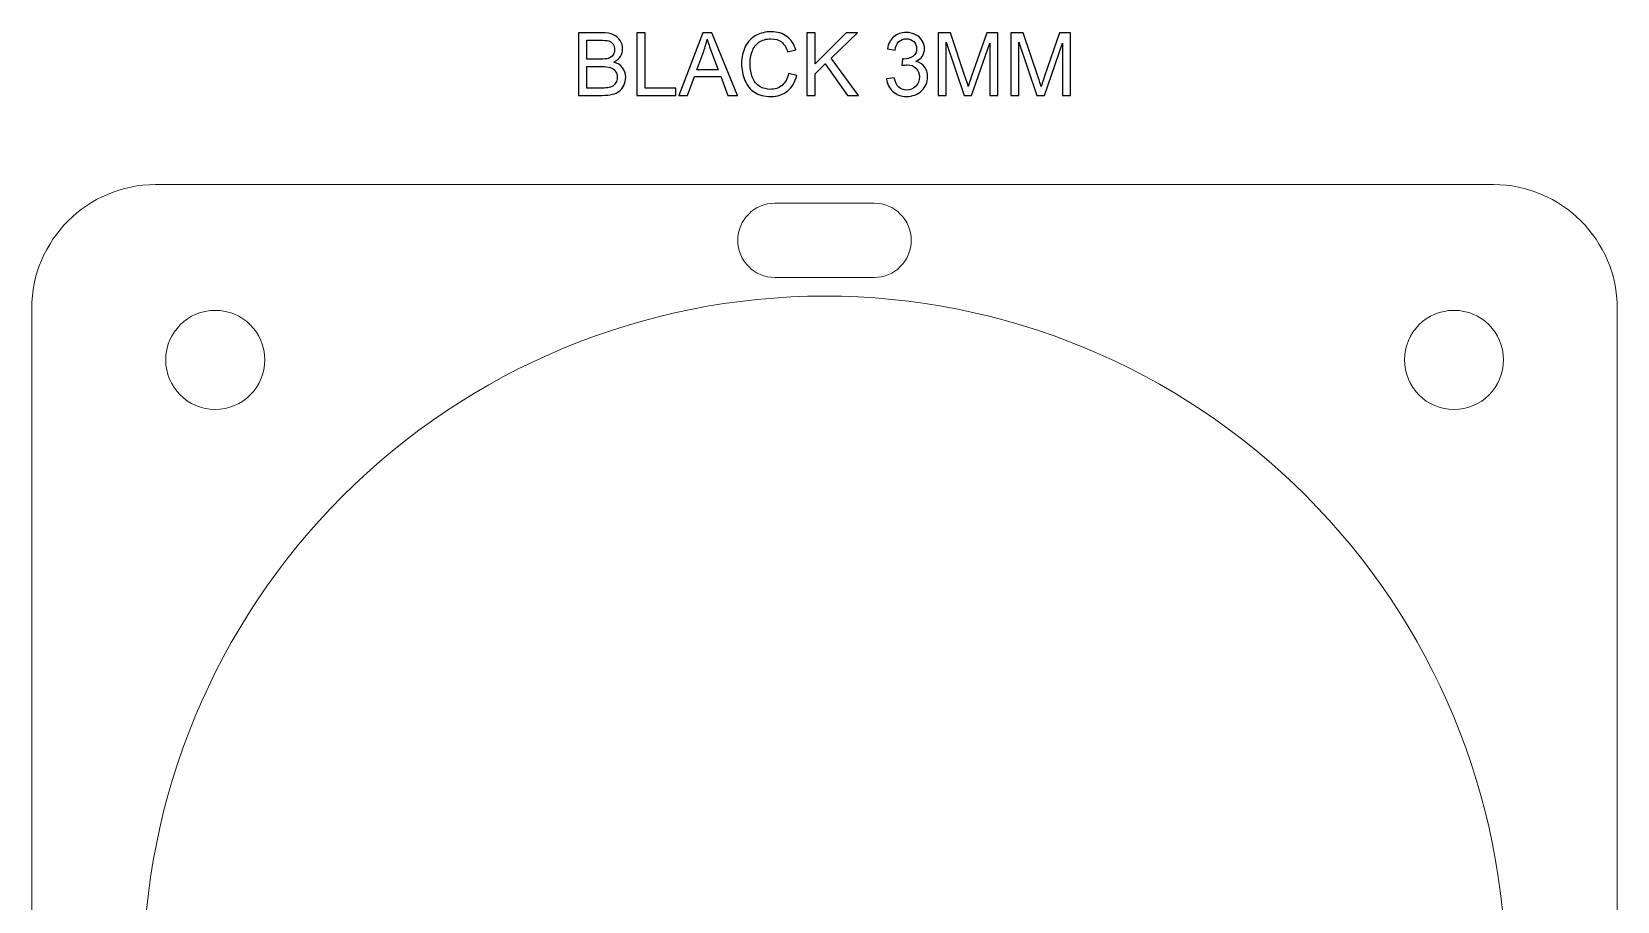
# Model space of a CAD drawing. Header units: millimetres. Extents: x -99 to 240, y -1 to 69.
# Drawn here: x -99.2 to -35.2, y 34.4 to 69.4 of the extents above; entities that cross this region are included whole.
import ezdxf

# ---------------------------------------------------------------- set-up
doc = ezdxf.new("R2010")
doc.units = ezdxf.units.MM
doc.header["$MEASUREMENT"] = 0
doc.layers.add('Cut', color=7, linetype='Continuous')
doc.layers.add('Engrave', color=7, linetype='Continuous')
doc.layers.add('Guides', color=7, linetype='Continuous', plot=False)

msp = doc.modelspace()

# ---------------------------------------------------------------- linework, layer by layer
at = {"layer": 'Cut', "color": 250, "lineweight": 9}
for centre in [(-91.8243, 56.1934), (-41.8243, 56.1934)]:
    msp.add_ellipse(centre, major_axis=(0, 2), ratio=1, dxfattribs=at)
msp.add_open_spline([(-35.233, 48.2995), (-35.233, 48.2995), (-35.233, 31.2681), (-35.233, 31.2681), (-35.233, 31.2681), (-35.233, 30.0581), (-36.2229, 29.0681), (-37.433, 29.0681), (-37.433, 29.0681), (-37.433, 29.0681), (-37.5329, 29.0681), (-37.5329, 29.0681), (-37.5329, 29.0681), (-38.743, 29.0681), (-39.733, 30.0581), (-39.733, 31.2681), (-39.733, 31.2681), (-39.7376, 38.5661), (-42.6412, 45.5634), (-47.8049, 50.7207), (-47.8049, 50.7207), (-52.9687, 55.8779), (-59.9349, 58.7726), (-67.2329, 58.768), (-67.2329, 58.768), (-74.531, 58.7634), (-81.5282, 55.8598), (-86.6855, 50.6961), (-86.6855, 50.6961), (-91.8428, 45.5323), (-94.7374, 38.5661), (-94.7328, 31.2681), (-94.7328, 31.2681), (-94.7283, 23.97), (-91.8246, 16.9728), (-86.6609, 11.8155), (-86.6609, 11.8155), (-81.5054, 6.6664), (-74.5531, 3.7728), (-67.2676, 3.7682), (-67.2676, 3.7682), (-67.2676, 3.7682), (-67.2329, 3.7682), (-67.2329, 3.7682), (-67.2329, 3.7682), (-66.0229, 3.7682), (-65.0329, 2.7782), (-65.0329, 1.5681), (-65.0329, 1.5681), (-65.0329, 1.5681), (-65.0329, 1.4682), (-65.0329, 1.4682), (-65.0329, 1.4682), (-65.0329, 0.2581), (-66.0229, -0.7318), (-67.2329, -0.7319), (-67.2329, -0.7319), (-67.2329, -0.7319), (-84.2643, -0.7318), (-84.2643, -0.7318), (-84.2643, -0.7318), (-84.2643, -0.7318), (-94.2328, -0.7319), (-94.2328, -0.7319), (-94.2328, -0.7319), (-96.9829, -0.7319), (-99.2329, 1.5181), (-99.2329, 4.2681), (-99.2329, 4.2681), (-99.2329, 4.2681), (-99.2329, 58.2681), (-99.2329, 58.2681), (-99.2329, 58.2681), (-99.2329, 61.0181), (-96.9829, 63.2681), (-94.2328, 63.2681), (-94.2328, 63.2681), (-94.2328, 63.2681), (-40.233, 63.2681), (-40.233, 63.2681), (-40.233, 63.2681), (-37.4829, 63.2681), (-35.2329, 61.0181), (-35.2329, 58.2681), (-35.2329, 58.2681), (-35.2329, 58.2681), (-35.233, 48.2995), (-35.233, 48.2995)], degree=3, knots=[0, 0, 0, 0, 0.0434783, 0.0434783, 0.0434783, 0.0434783, 0.0869565, 0.0869565, 0.0869565, 0.0869565, 0.1304348, 0.1304348, 0.1304348, 0.1304348, 0.173913, 0.173913, 0.173913, 0.173913, 0.2173913, 0.2173913, 0.2173913, 0.2173913, 0.2608696, 0.2608696, 0.2608696, 0.2608696, 0.3043478, 0.3043478, 0.3043478, 0.3043478, 0.3478261, 0.3478261, 0.3478261, 0.3478261, 0.3913043, 0.3913043, 0.3913043, 0.3913043, 0.4347826, 0.4347826, 0.4347826, 0.4347826, 0.4782609, 0.4782609, 0.4782609, 0.4782609, 0.5217391, 0.5217391, 0.5217391, 0.5217391, 0.5652174, 0.5652174, 0.5652174, 0.5652174, 0.6086957, 0.6086957, 0.6086957, 0.6086957, 0.6521739, 0.6521739, 0.6521739, 0.6521739, 0.6956522, 0.6956522, 0.6956522, 0.6956522, 0.7391304, 0.7391304, 0.7391304, 0.7391304, 0.7826087, 0.7826087, 0.7826087, 0.7826087, 0.826087, 0.826087, 0.826087, 0.826087, 0.8695652, 0.8695652, 0.8695652, 0.8695652, 0.9130435, 0.9130435, 0.9130435, 0.9130435, 1, 1, 1, 1], dxfattribs=at)
at = {"layer": 'Engrave', "color": 240, "lineweight": 9}
msp.add_open_spline([(-69.2329, 62.518), (-69.2329, 62.518), (-65.2329, 62.518), (-65.2329, 62.518), (-65.2329, 62.518), (-64.4045, 62.518), (-63.7329, 61.8465), (-63.7329, 61.018), (-63.7329, 61.018), (-63.7329, 60.1896), (-64.4045, 59.518), (-65.2329, 59.518), (-65.2329, 59.518), (-65.2329, 59.518), (-69.2329, 59.518), (-69.2329, 59.518), (-69.2329, 59.518), (-70.0614, 59.518), (-70.7329, 60.1896), (-70.7329, 61.018), (-70.7329, 61.018), (-70.7329, 61.8465), (-70.0614, 62.518), (-69.2329, 62.518)], degree=3, knots=[0, 0, 0, 0, 0.1428571, 0.1428571, 0.1428571, 0.1428571, 0.2857143, 0.2857143, 0.2857143, 0.2857143, 0.4285714, 0.4285714, 0.4285714, 0.4285714, 0.5714286, 0.5714286, 0.5714286, 0.5714286, 0.7142857, 0.7142857, 0.7142857, 0.7142857, 1, 1, 1, 1], dxfattribs=at)
at = {"layer": 'Guides', "color": 250}
for points, knots in [([(-77.1658, 66.8663), (-77.1658, 66.8663), (-77.1658, 69.3921), (-77.1658, 69.3921), (-77.1658, 69.3921), (-77.1658, 69.3921), (-76.218, 69.3921), (-76.218, 69.3921), (-76.218, 69.3921), (-76.0252, 69.3921), (-75.8705, 69.3669), (-75.7535, 69.3157), (-75.7535, 69.3157), (-75.6371, 69.2645), (-75.546, 69.1858), (-75.4801, 69.0793), (-75.4801, 69.0793), (-75.4137, 68.9735), (-75.3808, 68.8624), (-75.3808, 68.746), (-75.3808, 68.746), (-75.3808, 68.6384), (-75.4102, 68.5367), (-75.4684, 68.4414), (-75.4684, 68.4414), (-75.5266, 68.3462), (-75.6148, 68.2691), (-75.7329, 68.2104), (-75.7329, 68.2104), (-75.5801, 68.1657), (-75.4625, 68.0892), (-75.3808, 67.9811), (-75.3808, 67.9811), (-75.2984, 67.8735), (-75.2573, 67.7459), (-75.2573, 67.5989), (-75.2573, 67.5989), (-75.2573, 67.4801), (-75.2826, 67.3702), (-75.3325, 67.2685), (-75.3325, 67.2685), (-75.3825, 67.1667), (-75.4443, 67.0885), (-75.5178, 67.0333), (-75.5178, 67.0333), (-75.5912, 66.9786), (-75.6836, 66.9369), (-75.7941, 66.9086), (-75.7941, 66.9086), (-75.9052, 66.8804), (-76.041, 66.8663), (-76.2021, 66.8663), (-76.2021, 66.8663), (-76.2021, 66.8663), (-77.1658, 66.8663), (-77.1658, 66.8663)], [0, 0, 0, 0, 0.0666667, 0.0666667, 0.0666667, 0.0666667, 0.1333333, 0.1333333, 0.1333333, 0.1333333, 0.2, 0.2, 0.2, 0.2, 0.2666667, 0.2666667, 0.2666667, 0.2666667, 0.3333333, 0.3333333, 0.3333333, 0.3333333, 0.4, 0.4, 0.4, 0.4, 0.4666667, 0.4666667, 0.4666667, 0.4666667, 0.5333333, 0.5333333, 0.5333333, 0.5333333, 0.6, 0.6, 0.6, 0.6, 0.6666667, 0.6666667, 0.6666667, 0.6666667, 0.7333333, 0.7333333, 0.7333333, 0.7333333, 0.8, 0.8, 0.8, 0.8, 0.8666667, 0.8666667, 0.8666667, 0.8666667, 1, 1, 1, 1]), ([(-74.8128, 66.8663), (-74.8128, 66.8663), (-74.8128, 69.3921), (-74.8128, 69.3921), (-74.8128, 69.3921), (-74.8128, 69.3921), (-74.4776, 69.3921), (-74.4776, 69.3921), (-74.4776, 69.3921), (-74.4776, 69.3921), (-74.4776, 67.1626), (-74.4776, 67.1626), (-74.4776, 67.1626), (-74.4776, 67.1626), (-73.2359, 67.1626), (-73.2359, 67.1626), (-73.2359, 67.1626), (-73.2359, 67.1626), (-73.2359, 66.8663), (-73.2359, 66.8663), (-73.2359, 66.8663), (-73.2359, 66.8663), (-74.8128, 66.8663), (-74.8128, 66.8663)], [0, 0, 0, 0, 0.1428571, 0.1428571, 0.1428571, 0.1428571, 0.2857143, 0.2857143, 0.2857143, 0.2857143, 0.4285714, 0.4285714, 0.4285714, 0.4285714, 0.5714286, 0.5714286, 0.5714286, 0.5714286, 0.7142857, 0.7142857, 0.7142857, 0.7142857, 1, 1, 1, 1]), ([(-73.1136, 66.8663), (-73.1136, 66.8663), (-72.1446, 69.3921), (-72.1446, 69.3921), (-72.1446, 69.3921), (-72.1446, 69.3921), (-71.7772, 69.3921), (-71.7772, 69.3921), (-71.7772, 69.3921), (-71.7772, 69.3921), (-70.7489, 66.8663), (-70.7489, 66.8663), (-70.7489, 66.8663), (-70.7489, 66.8663), (-71.1293, 66.8663), (-71.1293, 66.8663), (-71.1293, 66.8663), (-71.1293, 66.8663), (-71.4215, 67.6318), (-71.4215, 67.6318), (-71.4215, 67.6318), (-71.4215, 67.6318), (-72.4851, 67.6318), (-72.4851, 67.6318), (-72.4851, 67.6318), (-72.4851, 67.6318), (-72.7591, 66.8663), (-72.7591, 66.8663), (-72.7591, 66.8663), (-72.7591, 66.8663), (-73.1136, 66.8663), (-73.1136, 66.8663)], [0, 0, 0, 0, 0.1111111, 0.1111111, 0.1111111, 0.1111111, 0.2222222, 0.2222222, 0.2222222, 0.2222222, 0.3333333, 0.3333333, 0.3333333, 0.3333333, 0.4444444, 0.4444444, 0.4444444, 0.4444444, 0.5555556, 0.5555556, 0.5555556, 0.5555556, 0.6666667, 0.6666667, 0.6666667, 0.6666667, 0.7777778, 0.7777778, 0.7777778, 0.7777778, 1, 1, 1, 1]), ([(-72.3869, 67.9034), (-72.3869, 67.9034), (-71.5261, 67.9034), (-71.5261, 67.9034), (-71.5261, 67.9034), (-71.5261, 67.9034), (-71.7895, 68.6037), (-71.7895, 68.6037), (-71.7895, 68.6037), (-71.8689, 68.8165), (-71.9289, 68.9923), (-71.9706, 69.1311), (-71.9706, 69.1311), (-72.0053, 68.9665), (-72.0518, 68.8048), (-72.11, 68.6448), (-72.11, 68.6448), (-72.11, 68.6448), (-72.3869, 67.9034), (-72.3869, 67.9034)], [0, 0, 0, 0, 0.1666667, 0.1666667, 0.1666667, 0.1666667, 0.3333333, 0.3333333, 0.3333333, 0.3333333, 0.5, 0.5, 0.5, 0.5, 0.6666667, 0.6666667, 0.6666667, 0.6666667, 1, 1, 1, 1]), ([(-68.6845, 67.7523), (-68.6845, 67.7523), (-68.3494, 67.6677), (-68.3494, 67.6677), (-68.3494, 67.6677), (-68.4194, 67.3931), (-68.5452, 67.1844), (-68.7269, 67.0403), (-68.7269, 67.0403), (-68.9085, 66.8963), (-69.1308, 66.824), (-69.3936, 66.824), (-69.3936, 66.824), (-69.6652, 66.824), (-69.8863, 66.8792), (-70.0568, 66.9904), (-70.0568, 66.9904), (-70.2273, 67.1009), (-70.3567, 67.2614), (-70.4455, 67.4713), (-70.4455, 67.4713), (-70.5342, 67.6818), (-70.5789, 67.907), (-70.5789, 68.148), (-70.5789, 68.148), (-70.5789, 68.4108), (-70.5289, 68.6401), (-70.4284, 68.8359), (-70.4284, 68.8359), (-70.3279, 69.0317), (-70.185, 69.1805), (-69.9998, 69.2822), (-69.9998, 69.2822), (-69.8146, 69.3839), (-69.6106, 69.4345), (-69.3883, 69.4345), (-69.3883, 69.4345), (-69.1355, 69.4345), (-68.9232, 69.3704), (-68.7516, 69.2416), (-68.7516, 69.2416), (-68.5793, 69.1129), (-68.4594, 68.9324), (-68.3917, 68.6995), (-68.3917, 68.6995), (-68.3917, 68.6995), (-68.7198, 68.6219), (-68.7198, 68.6219), (-68.7198, 68.6219), (-68.778, 68.8054), (-68.8633, 68.9394), (-68.9744, 69.0229), (-68.9744, 69.0229), (-69.0855, 69.107), (-69.2255, 69.1487), (-69.3942, 69.1487), (-69.3942, 69.1487), (-69.5876, 69.1487), (-69.7499, 69.1023), (-69.8798, 69.0094), (-69.8798, 69.0094), (-70.0098, 68.9165), (-70.1015, 68.7912), (-70.1538, 68.6349), (-70.1538, 68.6349), (-70.2067, 68.4779), (-70.2332, 68.3162), (-70.2332, 68.1498), (-70.2332, 68.1498), (-70.2332, 67.9352), (-70.202, 67.7476), (-70.1397, 67.5877), (-70.1397, 67.5877), (-70.0774, 67.4272), (-69.9804, 67.3079), (-69.8487, 67.2285), (-69.8487, 67.2285), (-69.717, 67.1491), (-69.5747, 67.1097), (-69.4212, 67.1097), (-69.4212, 67.1097), (-69.2343, 67.1097), (-69.0767, 67.1638), (-68.9474, 67.2714), (-68.9474, 67.2714), (-68.818, 67.3796), (-68.7304, 67.5395), (-68.6845, 67.7523)], [0, 0, 0, 0, 0.0434783, 0.0434783, 0.0434783, 0.0434783, 0.0869565, 0.0869565, 0.0869565, 0.0869565, 0.1304348, 0.1304348, 0.1304348, 0.1304348, 0.173913, 0.173913, 0.173913, 0.173913, 0.2173913, 0.2173913, 0.2173913, 0.2173913, 0.2608696, 0.2608696, 0.2608696, 0.2608696, 0.3043478, 0.3043478, 0.3043478, 0.3043478, 0.3478261, 0.3478261, 0.3478261, 0.3478261, 0.3913043, 0.3913043, 0.3913043, 0.3913043, 0.4347826, 0.4347826, 0.4347826, 0.4347826, 0.4782609, 0.4782609, 0.4782609, 0.4782609, 0.5217391, 0.5217391, 0.5217391, 0.5217391, 0.5652174, 0.5652174, 0.5652174, 0.5652174, 0.6086957, 0.6086957, 0.6086957, 0.6086957, 0.6521739, 0.6521739, 0.6521739, 0.6521739, 0.6956522, 0.6956522, 0.6956522, 0.6956522, 0.7391304, 0.7391304, 0.7391304, 0.7391304, 0.7826087, 0.7826087, 0.7826087, 0.7826087, 0.826087, 0.826087, 0.826087, 0.826087, 0.8695652, 0.8695652, 0.8695652, 0.8695652, 0.9130435, 0.9130435, 0.9130435, 0.9130435, 1, 1, 1, 1]), ([(-67.9502, 66.8663), (-67.9502, 66.8663), (-67.9502, 69.3921), (-67.9502, 69.3921), (-67.9502, 69.3921), (-67.9502, 69.3921), (-67.615, 69.3921), (-67.615, 69.3921), (-67.615, 69.3921), (-67.615, 69.3921), (-67.615, 68.1398), (-67.615, 68.1398), (-67.615, 68.1398), (-67.615, 68.1398), (-66.3604, 69.3921), (-66.3604, 69.3921), (-66.3604, 69.3921), (-66.3604, 69.3921), (-65.9076, 69.3921), (-65.9076, 69.3921), (-65.9076, 69.3921), (-65.9076, 69.3921), (-66.9671, 68.3679), (-66.9671, 68.3679), (-66.9671, 68.3679), (-66.9671, 68.3679), (-65.8618, 66.8663), (-65.8618, 66.8663), (-65.8618, 66.8663), (-65.8618, 66.8663), (-66.3027, 66.8663), (-66.3027, 66.8663), (-66.3027, 66.8663), (-66.3027, 66.8663), (-67.2017, 68.141), (-67.2017, 68.141), (-67.2017, 68.141), (-67.2017, 68.141), (-67.615, 67.7412), (-67.615, 67.7412), (-67.615, 67.7412), (-67.615, 67.7412), (-67.615, 66.8663), (-67.615, 66.8663), (-67.615, 66.8663), (-67.615, 66.8663), (-67.9502, 66.8663), (-67.9502, 66.8663)], [0, 0, 0, 0, 0.0769231, 0.0769231, 0.0769231, 0.0769231, 0.1538462, 0.1538462, 0.1538462, 0.1538462, 0.2307692, 0.2307692, 0.2307692, 0.2307692, 0.3076923, 0.3076923, 0.3076923, 0.3076923, 0.3846154, 0.3846154, 0.3846154, 0.3846154, 0.4615385, 0.4615385, 0.4615385, 0.4615385, 0.5384615, 0.5384615, 0.5384615, 0.5384615, 0.6153846, 0.6153846, 0.6153846, 0.6153846, 0.6923077, 0.6923077, 0.6923077, 0.6923077, 0.7692308, 0.7692308, 0.7692308, 0.7692308, 0.8461538, 0.8461538, 0.8461538, 0.8461538, 1, 1, 1, 1]), ([(-64.7264, 67.5366), (-64.7264, 67.5366), (-64.416, 67.5789), (-64.416, 67.5789), (-64.416, 67.5789), (-64.3801, 67.4025), (-64.3202, 67.2755), (-64.2349, 67.1979), (-64.2349, 67.1979), (-64.1497, 67.1203), (-64.045, 67.0815), (-63.9209, 67.0815), (-63.9209, 67.0815), (-63.774, 67.0815), (-63.6499, 67.1321), (-63.5499, 67.2332), (-63.5499, 67.2332), (-63.45, 67.3343), (-63.4, 67.4595), (-63.4, 67.6089), (-63.4, 67.6089), (-63.4, 67.7512), (-63.4465, 67.8688), (-63.54, 67.9617), (-63.54, 67.9617), (-63.6328, 68.054), (-63.751, 68.1004), (-63.8951, 68.1004), (-63.8951, 68.1004), (-63.9539, 68.1004), (-64.0268, 68.0886), (-64.1144, 68.0657), (-64.1144, 68.0657), (-64.1144, 68.0657), (-64.0797, 68.3374), (-64.0797, 68.3374), (-64.0797, 68.3374), (-64.0591, 68.335), (-64.0421, 68.3338), (-64.0297, 68.3338), (-64.0297, 68.3338), (-63.8968, 68.3338), (-63.7781, 68.3685), (-63.6717, 68.4373), (-63.6717, 68.4373), (-63.5658, 68.5061), (-63.5129, 68.6119), (-63.5129, 68.7548), (-63.5129, 68.7548), (-63.5129, 68.8683), (-63.5517, 68.9623), (-63.6287, 69.037), (-63.6287, 69.037), (-63.7058, 69.1117), (-63.8051, 69.1487), (-63.9268, 69.1487), (-63.9268, 69.1487), (-64.0479, 69.1487), (-64.1485, 69.1105), (-64.229, 69.0341), (-64.229, 69.0341), (-64.3096, 68.9576), (-64.3613, 68.843), (-64.3842, 68.6901), (-64.3842, 68.6901), (-64.3842, 68.6901), (-64.6947, 68.7466), (-64.6947, 68.7466), (-64.6947, 68.7466), (-64.6565, 68.9547), (-64.5706, 69.1164), (-64.436, 69.231), (-64.436, 69.231), (-64.3019, 69.3457), (-64.1344, 69.4027), (-63.9345, 69.4027), (-63.9345, 69.4027), (-63.7969, 69.4027), (-63.6699, 69.3733), (-63.5541, 69.3139), (-63.5541, 69.3139), (-63.4377, 69.2551), (-63.3489, 69.1746), (-63.2877, 69.0729), (-63.2877, 69.0729), (-63.226, 68.9706), (-63.1954, 68.8624), (-63.1954, 68.7477), (-63.1954, 68.7477), (-63.1954, 68.639), (-63.2248, 68.5402), (-63.283, 68.4508), (-63.283, 68.4508), (-63.3418, 68.3615), (-63.4288, 68.2903), (-63.5435, 68.2374), (-63.5435, 68.2374), (-63.3941, 68.2033), (-63.2783, 68.1316), (-63.1954, 68.0228), (-63.1954, 68.0228), (-63.1131, 67.9146), (-63.0719, 67.7782), (-63.0719, 67.6153), (-63.0719, 67.6153), (-63.0719, 67.3949), (-63.1525, 67.2073), (-63.313, 67.0539), (-63.313, 67.0539), (-63.4741, 66.9004), (-63.6775, 66.824), (-63.9233, 66.824), (-63.9233, 66.824), (-64.145, 66.824), (-64.329, 66.8904), (-64.4754, 67.0227), (-64.4754, 67.0227), (-64.6224, 67.155), (-64.7059, 67.3261), (-64.7264, 67.5366)], [0, 0, 0, 0, 0.0322581, 0.0322581, 0.0322581, 0.0322581, 0.0645161, 0.0645161, 0.0645161, 0.0645161, 0.0967742, 0.0967742, 0.0967742, 0.0967742, 0.1290323, 0.1290323, 0.1290323, 0.1290323, 0.1612903, 0.1612903, 0.1612903, 0.1612903, 0.1935484, 0.1935484, 0.1935484, 0.1935484, 0.2258065, 0.2258065, 0.2258065, 0.2258065, 0.2580645, 0.2580645, 0.2580645, 0.2580645, 0.2903226, 0.2903226, 0.2903226, 0.2903226, 0.3225806, 0.3225806, 0.3225806, 0.3225806, 0.3548387, 0.3548387, 0.3548387, 0.3548387, 0.3870968, 0.3870968, 0.3870968, 0.3870968, 0.4193548, 0.4193548, 0.4193548, 0.4193548, 0.4516129, 0.4516129, 0.4516129, 0.4516129, 0.483871, 0.483871, 0.483871, 0.483871, 0.516129, 0.516129, 0.516129, 0.516129, 0.5483871, 0.5483871, 0.5483871, 0.5483871, 0.5806452, 0.5806452, 0.5806452, 0.5806452, 0.6129032, 0.6129032, 0.6129032, 0.6129032, 0.6451613, 0.6451613, 0.6451613, 0.6451613, 0.6774194, 0.6774194, 0.6774194, 0.6774194, 0.7096774, 0.7096774, 0.7096774, 0.7096774, 0.7419355, 0.7419355, 0.7419355, 0.7419355, 0.7741935, 0.7741935, 0.7741935, 0.7741935, 0.8064516, 0.8064516, 0.8064516, 0.8064516, 0.8387097, 0.8387097, 0.8387097, 0.8387097, 0.8709677, 0.8709677, 0.8709677, 0.8709677, 0.9032258, 0.9032258, 0.9032258, 0.9032258, 0.9354839, 0.9354839, 0.9354839, 0.9354839, 1, 1, 1, 1]), ([(-62.648, 66.8663), (-62.648, 66.8663), (-62.648, 69.3921), (-62.648, 69.3921), (-62.648, 69.3921), (-62.648, 69.3921), (-62.1471, 69.3921), (-62.1471, 69.3921), (-62.1471, 69.3921), (-62.1471, 69.3921), (-61.5497, 67.6042), (-61.5497, 67.6042), (-61.5497, 67.6042), (-61.4945, 67.4378), (-61.4545, 67.3131), (-61.4292, 67.2302), (-61.4292, 67.2302), (-61.4004, 67.322), (-61.3551, 67.4572), (-61.294, 67.6353), (-61.294, 67.6353), (-61.294, 67.6353), (-60.686, 69.3921), (-60.686, 69.3921), (-60.686, 69.3921), (-60.686, 69.3921), (-60.2386, 69.3921), (-60.2386, 69.3921), (-60.2386, 69.3921), (-60.2386, 69.3921), (-60.2386, 66.8663), (-60.2386, 66.8663), (-60.2386, 66.8663), (-60.2386, 66.8663), (-60.5596, 66.8663), (-60.5596, 66.8663), (-60.5596, 66.8663), (-60.5596, 66.8663), (-60.5596, 68.9794), (-60.5596, 68.9794), (-60.5596, 68.9794), (-60.5596, 68.9794), (-61.2969, 66.8663), (-61.2969, 66.8663), (-61.2969, 66.8663), (-61.2969, 66.8663), (-61.5979, 66.8663), (-61.5979, 66.8663), (-61.5979, 66.8663), (-61.5979, 66.8663), (-62.327, 69.0182), (-62.327, 69.0182), (-62.327, 69.0182), (-62.327, 69.0182), (-62.327, 66.8663), (-62.327, 66.8663), (-62.327, 66.8663), (-62.327, 66.8663), (-62.648, 66.8663), (-62.648, 66.8663)], [0, 0, 0, 0, 0.0625, 0.0625, 0.0625, 0.0625, 0.125, 0.125, 0.125, 0.125, 0.1875, 0.1875, 0.1875, 0.1875, 0.25, 0.25, 0.25, 0.25, 0.3125, 0.3125, 0.3125, 0.3125, 0.375, 0.375, 0.375, 0.375, 0.4375, 0.4375, 0.4375, 0.4375, 0.5, 0.5, 0.5, 0.5, 0.5625, 0.5625, 0.5625, 0.5625, 0.625, 0.625, 0.625, 0.625, 0.6875, 0.6875, 0.6875, 0.6875, 0.75, 0.75, 0.75, 0.75, 0.8125, 0.8125, 0.8125, 0.8125, 0.875, 0.875, 0.875, 0.875, 1, 1, 1, 1]), ([(-59.7094, 66.8663), (-59.7094, 66.8663), (-59.7094, 69.3921), (-59.7094, 69.3921), (-59.7094, 69.3921), (-59.7094, 69.3921), (-59.2085, 69.3921), (-59.2085, 69.3921), (-59.2085, 69.3921), (-59.2085, 69.3921), (-58.6111, 67.6042), (-58.6111, 67.6042), (-58.6111, 67.6042), (-58.5559, 67.4378), (-58.5159, 67.3131), (-58.4906, 67.2302), (-58.4906, 67.2302), (-58.4618, 67.322), (-58.4165, 67.4572), (-58.3554, 67.6353), (-58.3554, 67.6353), (-58.3554, 67.6353), (-57.7474, 69.3921), (-57.7474, 69.3921), (-57.7474, 69.3921), (-57.7474, 69.3921), (-57.3, 69.3921), (-57.3, 69.3921), (-57.3, 69.3921), (-57.3, 69.3921), (-57.3, 66.8663), (-57.3, 66.8663), (-57.3, 66.8663), (-57.3, 66.8663), (-57.621, 66.8663), (-57.621, 66.8663), (-57.621, 66.8663), (-57.621, 66.8663), (-57.621, 68.9794), (-57.621, 68.9794), (-57.621, 68.9794), (-57.621, 68.9794), (-58.3583, 66.8663), (-58.3583, 66.8663), (-58.3583, 66.8663), (-58.3583, 66.8663), (-58.6593, 66.8663), (-58.6593, 66.8663), (-58.6593, 66.8663), (-58.6593, 66.8663), (-59.3884, 69.0182), (-59.3884, 69.0182), (-59.3884, 69.0182), (-59.3884, 69.0182), (-59.3884, 66.8663), (-59.3884, 66.8663), (-59.3884, 66.8663), (-59.3884, 66.8663), (-59.7094, 66.8663), (-59.7094, 66.8663)], [0, 0, 0, 0, 0.0625, 0.0625, 0.0625, 0.0625, 0.125, 0.125, 0.125, 0.125, 0.1875, 0.1875, 0.1875, 0.1875, 0.25, 0.25, 0.25, 0.25, 0.3125, 0.3125, 0.3125, 0.3125, 0.375, 0.375, 0.375, 0.375, 0.4375, 0.4375, 0.4375, 0.4375, 0.5, 0.5, 0.5, 0.5, 0.5625, 0.5625, 0.5625, 0.5625, 0.625, 0.625, 0.625, 0.625, 0.6875, 0.6875, 0.6875, 0.6875, 0.75, 0.75, 0.75, 0.75, 0.8125, 0.8125, 0.8125, 0.8125, 0.875, 0.875, 0.875, 0.875, 1, 1, 1, 1]), ([(-76.8306, 68.3303), (-76.8306, 68.3303), (-76.2844, 68.3303), (-76.2844, 68.3303), (-76.2844, 68.3303), (-76.1363, 68.3303), (-76.0299, 68.3403), (-75.9658, 68.3597), (-75.9658, 68.3597), (-75.8805, 68.385), (-75.8164, 68.4273), (-75.7735, 68.4861), (-75.7735, 68.4861), (-75.7306, 68.5449), (-75.7088, 68.6184), (-75.7088, 68.7072), (-75.7088, 68.7072), (-75.7088, 68.7912), (-75.7288, 68.8653), (-75.7694, 68.9288), (-75.7694, 68.9288), (-75.8094, 68.9929), (-75.867, 69.037), (-75.9417, 69.0605), (-75.9417, 69.0605), (-76.0163, 69.084), (-76.1445, 69.0958), (-76.3256, 69.0958), (-76.3256, 69.0958), (-76.3256, 69.0958), (-76.8306, 69.0958), (-76.8306, 69.0958), (-76.8306, 69.0958), (-76.8306, 69.0958), (-76.8306, 68.3303), (-76.8306, 68.3303)], [0, 0, 0, 0, 0.1, 0.1, 0.1, 0.1, 0.2, 0.2, 0.2, 0.2, 0.3, 0.3, 0.3, 0.3, 0.4, 0.4, 0.4, 0.4, 0.5, 0.5, 0.5, 0.5, 0.6, 0.6, 0.6, 0.6, 0.7, 0.7, 0.7, 0.7, 0.8, 0.8, 0.8, 0.8, 1, 1, 1, 1]), ([(-76.8306, 67.1626), (-76.8306, 67.1626), (-76.2015, 67.1626), (-76.2015, 67.1626), (-76.2015, 67.1626), (-76.0934, 67.1626), (-76.0175, 67.1667), (-75.9734, 67.175), (-75.9734, 67.175), (-75.897, 67.1885), (-75.8323, 67.2114), (-75.7806, 67.2438), (-75.7806, 67.2438), (-75.7288, 67.2761), (-75.6865, 67.3231), (-75.653, 67.3849), (-75.653, 67.3849), (-75.6195, 67.4466), (-75.603, 67.5177), (-75.603, 67.5983), (-75.603, 67.5983), (-75.603, 67.693), (-75.6271, 67.7747), (-75.6759, 67.8446), (-75.6759, 67.8446), (-75.7241, 67.9146), (-75.7912, 67.9634), (-75.877, 67.9916), (-75.877, 67.9916), (-75.9622, 68.0199), (-76.0857, 68.034), (-76.2462, 68.034), (-76.2462, 68.034), (-76.2462, 68.034), (-76.8306, 68.034), (-76.8306, 68.034), (-76.8306, 68.034), (-76.8306, 68.034), (-76.8306, 67.1626), (-76.8306, 67.1626)], [0, 0, 0, 0, 0.0909091, 0.0909091, 0.0909091, 0.0909091, 0.1818182, 0.1818182, 0.1818182, 0.1818182, 0.2727273, 0.2727273, 0.2727273, 0.2727273, 0.3636364, 0.3636364, 0.3636364, 0.3636364, 0.4545455, 0.4545455, 0.4545455, 0.4545455, 0.5454545, 0.5454545, 0.5454545, 0.5454545, 0.6363636, 0.6363636, 0.6363636, 0.6363636, 0.7272727, 0.7272727, 0.7272727, 0.7272727, 0.8181818, 0.8181818, 0.8181818, 0.8181818, 1, 1, 1, 1])]:
    msp.add_open_spline(points, degree=3, knots=knots, dxfattribs=at)
at = {"layer": 'Guides', "color": 250, "lineweight": 9}
for points, knots in [([(-77.1658, 66.8663), (-77.1658, 66.8663), (-77.1658, 69.3921), (-77.1658, 69.3921), (-77.1658, 69.3921), (-77.1658, 69.3921), (-76.218, 69.3921), (-76.218, 69.3921), (-76.218, 69.3921), (-76.0252, 69.3921), (-75.8705, 69.3669), (-75.7535, 69.3157), (-75.7535, 69.3157), (-75.6371, 69.2645), (-75.546, 69.1858), (-75.4801, 69.0793), (-75.4801, 69.0793), (-75.4137, 68.9735), (-75.3808, 68.8624), (-75.3808, 68.746), (-75.3808, 68.746), (-75.3808, 68.6384), (-75.4102, 68.5367), (-75.4684, 68.4414), (-75.4684, 68.4414), (-75.5266, 68.3462), (-75.6148, 68.2691), (-75.7329, 68.2104), (-75.7329, 68.2104), (-75.5801, 68.1657), (-75.4625, 68.0892), (-75.3808, 67.9811), (-75.3808, 67.9811), (-75.2984, 67.8735), (-75.2573, 67.7459), (-75.2573, 67.5989), (-75.2573, 67.5989), (-75.2573, 67.4801), (-75.2826, 67.3702), (-75.3325, 67.2685), (-75.3325, 67.2685), (-75.3825, 67.1667), (-75.4443, 67.0885), (-75.5178, 67.0333), (-75.5178, 67.0333), (-75.5912, 66.9786), (-75.6836, 66.9369), (-75.7941, 66.9086), (-75.7941, 66.9086), (-75.9052, 66.8804), (-76.041, 66.8663), (-76.2021, 66.8663), (-76.2021, 66.8663), (-76.2021, 66.8663), (-77.1658, 66.8663), (-77.1658, 66.8663)], [0, 0, 0, 0, 0.0666667, 0.0666667, 0.0666667, 0.0666667, 0.1333333, 0.1333333, 0.1333333, 0.1333333, 0.2, 0.2, 0.2, 0.2, 0.2666667, 0.2666667, 0.2666667, 0.2666667, 0.3333333, 0.3333333, 0.3333333, 0.3333333, 0.4, 0.4, 0.4, 0.4, 0.4666667, 0.4666667, 0.4666667, 0.4666667, 0.5333333, 0.5333333, 0.5333333, 0.5333333, 0.6, 0.6, 0.6, 0.6, 0.6666667, 0.6666667, 0.6666667, 0.6666667, 0.7333333, 0.7333333, 0.7333333, 0.7333333, 0.8, 0.8, 0.8, 0.8, 0.8666667, 0.8666667, 0.8666667, 0.8666667, 1, 1, 1, 1]), ([(-74.8128, 66.8663), (-74.8128, 66.8663), (-74.8128, 69.3921), (-74.8128, 69.3921), (-74.8128, 69.3921), (-74.8128, 69.3921), (-74.4776, 69.3921), (-74.4776, 69.3921), (-74.4776, 69.3921), (-74.4776, 69.3921), (-74.4776, 67.1626), (-74.4776, 67.1626), (-74.4776, 67.1626), (-74.4776, 67.1626), (-73.2359, 67.1626), (-73.2359, 67.1626), (-73.2359, 67.1626), (-73.2359, 67.1626), (-73.2359, 66.8663), (-73.2359, 66.8663), (-73.2359, 66.8663), (-73.2359, 66.8663), (-74.8128, 66.8663), (-74.8128, 66.8663)], [0, 0, 0, 0, 0.1428571, 0.1428571, 0.1428571, 0.1428571, 0.2857143, 0.2857143, 0.2857143, 0.2857143, 0.4285714, 0.4285714, 0.4285714, 0.4285714, 0.5714286, 0.5714286, 0.5714286, 0.5714286, 0.7142857, 0.7142857, 0.7142857, 0.7142857, 1, 1, 1, 1]), ([(-73.1136, 66.8663), (-73.1136, 66.8663), (-72.1446, 69.3921), (-72.1446, 69.3921), (-72.1446, 69.3921), (-72.1446, 69.3921), (-71.7772, 69.3921), (-71.7772, 69.3921), (-71.7772, 69.3921), (-71.7772, 69.3921), (-70.7489, 66.8663), (-70.7489, 66.8663), (-70.7489, 66.8663), (-70.7489, 66.8663), (-71.1293, 66.8663), (-71.1293, 66.8663), (-71.1293, 66.8663), (-71.1293, 66.8663), (-71.4215, 67.6318), (-71.4215, 67.6318), (-71.4215, 67.6318), (-71.4215, 67.6318), (-72.4851, 67.6318), (-72.4851, 67.6318), (-72.4851, 67.6318), (-72.4851, 67.6318), (-72.7591, 66.8663), (-72.7591, 66.8663), (-72.7591, 66.8663), (-72.7591, 66.8663), (-73.1136, 66.8663), (-73.1136, 66.8663)], [0, 0, 0, 0, 0.1111111, 0.1111111, 0.1111111, 0.1111111, 0.2222222, 0.2222222, 0.2222222, 0.2222222, 0.3333333, 0.3333333, 0.3333333, 0.3333333, 0.4444444, 0.4444444, 0.4444444, 0.4444444, 0.5555556, 0.5555556, 0.5555556, 0.5555556, 0.6666667, 0.6666667, 0.6666667, 0.6666667, 0.7777778, 0.7777778, 0.7777778, 0.7777778, 1, 1, 1, 1]), ([(-72.3869, 67.9034), (-72.3869, 67.9034), (-71.5261, 67.9034), (-71.5261, 67.9034), (-71.5261, 67.9034), (-71.5261, 67.9034), (-71.7895, 68.6037), (-71.7895, 68.6037), (-71.7895, 68.6037), (-71.8689, 68.8165), (-71.9289, 68.9923), (-71.9706, 69.1311), (-71.9706, 69.1311), (-72.0053, 68.9665), (-72.0518, 68.8048), (-72.11, 68.6448), (-72.11, 68.6448), (-72.11, 68.6448), (-72.3869, 67.9034), (-72.3869, 67.9034)], [0, 0, 0, 0, 0.1666667, 0.1666667, 0.1666667, 0.1666667, 0.3333333, 0.3333333, 0.3333333, 0.3333333, 0.5, 0.5, 0.5, 0.5, 0.6666667, 0.6666667, 0.6666667, 0.6666667, 1, 1, 1, 1]), ([(-68.6845, 67.7523), (-68.6845, 67.7523), (-68.3494, 67.6677), (-68.3494, 67.6677), (-68.3494, 67.6677), (-68.4194, 67.3931), (-68.5452, 67.1844), (-68.7269, 67.0403), (-68.7269, 67.0403), (-68.9085, 66.8963), (-69.1308, 66.824), (-69.3936, 66.824), (-69.3936, 66.824), (-69.6652, 66.824), (-69.8863, 66.8792), (-70.0568, 66.9904), (-70.0568, 66.9904), (-70.2273, 67.1009), (-70.3567, 67.2614), (-70.4455, 67.4713), (-70.4455, 67.4713), (-70.5342, 67.6818), (-70.5789, 67.907), (-70.5789, 68.148), (-70.5789, 68.148), (-70.5789, 68.4108), (-70.5289, 68.6401), (-70.4284, 68.8359), (-70.4284, 68.8359), (-70.3279, 69.0317), (-70.185, 69.1805), (-69.9998, 69.2822), (-69.9998, 69.2822), (-69.8146, 69.3839), (-69.6106, 69.4345), (-69.3883, 69.4345), (-69.3883, 69.4345), (-69.1355, 69.4345), (-68.9232, 69.3704), (-68.7516, 69.2416), (-68.7516, 69.2416), (-68.5793, 69.1129), (-68.4594, 68.9324), (-68.3917, 68.6995), (-68.3917, 68.6995), (-68.3917, 68.6995), (-68.7198, 68.6219), (-68.7198, 68.6219), (-68.7198, 68.6219), (-68.778, 68.8054), (-68.8633, 68.9394), (-68.9744, 69.0229), (-68.9744, 69.0229), (-69.0855, 69.107), (-69.2255, 69.1487), (-69.3942, 69.1487), (-69.3942, 69.1487), (-69.5876, 69.1487), (-69.7499, 69.1023), (-69.8798, 69.0094), (-69.8798, 69.0094), (-70.0098, 68.9165), (-70.1015, 68.7912), (-70.1538, 68.6349), (-70.1538, 68.6349), (-70.2067, 68.4779), (-70.2332, 68.3162), (-70.2332, 68.1498), (-70.2332, 68.1498), (-70.2332, 67.9352), (-70.202, 67.7476), (-70.1397, 67.5877), (-70.1397, 67.5877), (-70.0774, 67.4272), (-69.9804, 67.3079), (-69.8487, 67.2285), (-69.8487, 67.2285), (-69.717, 67.1491), (-69.5747, 67.1097), (-69.4212, 67.1097), (-69.4212, 67.1097), (-69.2343, 67.1097), (-69.0767, 67.1638), (-68.9474, 67.2714), (-68.9474, 67.2714), (-68.818, 67.3796), (-68.7304, 67.5395), (-68.6845, 67.7523)], [0, 0, 0, 0, 0.0434783, 0.0434783, 0.0434783, 0.0434783, 0.0869565, 0.0869565, 0.0869565, 0.0869565, 0.1304348, 0.1304348, 0.1304348, 0.1304348, 0.173913, 0.173913, 0.173913, 0.173913, 0.2173913, 0.2173913, 0.2173913, 0.2173913, 0.2608696, 0.2608696, 0.2608696, 0.2608696, 0.3043478, 0.3043478, 0.3043478, 0.3043478, 0.3478261, 0.3478261, 0.3478261, 0.3478261, 0.3913043, 0.3913043, 0.3913043, 0.3913043, 0.4347826, 0.4347826, 0.4347826, 0.4347826, 0.4782609, 0.4782609, 0.4782609, 0.4782609, 0.5217391, 0.5217391, 0.5217391, 0.5217391, 0.5652174, 0.5652174, 0.5652174, 0.5652174, 0.6086957, 0.6086957, 0.6086957, 0.6086957, 0.6521739, 0.6521739, 0.6521739, 0.6521739, 0.6956522, 0.6956522, 0.6956522, 0.6956522, 0.7391304, 0.7391304, 0.7391304, 0.7391304, 0.7826087, 0.7826087, 0.7826087, 0.7826087, 0.826087, 0.826087, 0.826087, 0.826087, 0.8695652, 0.8695652, 0.8695652, 0.8695652, 0.9130435, 0.9130435, 0.9130435, 0.9130435, 1, 1, 1, 1]), ([(-67.9502, 66.8663), (-67.9502, 66.8663), (-67.9502, 69.3921), (-67.9502, 69.3921), (-67.9502, 69.3921), (-67.9502, 69.3921), (-67.615, 69.3921), (-67.615, 69.3921), (-67.615, 69.3921), (-67.615, 69.3921), (-67.615, 68.1398), (-67.615, 68.1398), (-67.615, 68.1398), (-67.615, 68.1398), (-66.3604, 69.3921), (-66.3604, 69.3921), (-66.3604, 69.3921), (-66.3604, 69.3921), (-65.9076, 69.3921), (-65.9076, 69.3921), (-65.9076, 69.3921), (-65.9076, 69.3921), (-66.9671, 68.3679), (-66.9671, 68.3679), (-66.9671, 68.3679), (-66.9671, 68.3679), (-65.8618, 66.8663), (-65.8618, 66.8663), (-65.8618, 66.8663), (-65.8618, 66.8663), (-66.3027, 66.8663), (-66.3027, 66.8663), (-66.3027, 66.8663), (-66.3027, 66.8663), (-67.2017, 68.141), (-67.2017, 68.141), (-67.2017, 68.141), (-67.2017, 68.141), (-67.615, 67.7412), (-67.615, 67.7412), (-67.615, 67.7412), (-67.615, 67.7412), (-67.615, 66.8663), (-67.615, 66.8663), (-67.615, 66.8663), (-67.615, 66.8663), (-67.9502, 66.8663), (-67.9502, 66.8663)], [0, 0, 0, 0, 0.0769231, 0.0769231, 0.0769231, 0.0769231, 0.1538462, 0.1538462, 0.1538462, 0.1538462, 0.2307692, 0.2307692, 0.2307692, 0.2307692, 0.3076923, 0.3076923, 0.3076923, 0.3076923, 0.3846154, 0.3846154, 0.3846154, 0.3846154, 0.4615385, 0.4615385, 0.4615385, 0.4615385, 0.5384615, 0.5384615, 0.5384615, 0.5384615, 0.6153846, 0.6153846, 0.6153846, 0.6153846, 0.6923077, 0.6923077, 0.6923077, 0.6923077, 0.7692308, 0.7692308, 0.7692308, 0.7692308, 0.8461538, 0.8461538, 0.8461538, 0.8461538, 1, 1, 1, 1]), ([(-64.7264, 67.5366), (-64.7264, 67.5366), (-64.416, 67.5789), (-64.416, 67.5789), (-64.416, 67.5789), (-64.3801, 67.4025), (-64.3202, 67.2755), (-64.2349, 67.1979), (-64.2349, 67.1979), (-64.1497, 67.1203), (-64.045, 67.0815), (-63.9209, 67.0815), (-63.9209, 67.0815), (-63.774, 67.0815), (-63.6499, 67.1321), (-63.5499, 67.2332), (-63.5499, 67.2332), (-63.45, 67.3343), (-63.4, 67.4595), (-63.4, 67.6089), (-63.4, 67.6089), (-63.4, 67.7512), (-63.4465, 67.8688), (-63.54, 67.9617), (-63.54, 67.9617), (-63.6328, 68.054), (-63.751, 68.1004), (-63.8951, 68.1004), (-63.8951, 68.1004), (-63.9539, 68.1004), (-64.0268, 68.0886), (-64.1144, 68.0657), (-64.1144, 68.0657), (-64.1144, 68.0657), (-64.0797, 68.3374), (-64.0797, 68.3374), (-64.0797, 68.3374), (-64.0591, 68.335), (-64.0421, 68.3338), (-64.0297, 68.3338), (-64.0297, 68.3338), (-63.8968, 68.3338), (-63.7781, 68.3685), (-63.6717, 68.4373), (-63.6717, 68.4373), (-63.5658, 68.5061), (-63.5129, 68.6119), (-63.5129, 68.7548), (-63.5129, 68.7548), (-63.5129, 68.8683), (-63.5517, 68.9623), (-63.6287, 69.037), (-63.6287, 69.037), (-63.7058, 69.1117), (-63.8051, 69.1487), (-63.9268, 69.1487), (-63.9268, 69.1487), (-64.0479, 69.1487), (-64.1485, 69.1105), (-64.229, 69.0341), (-64.229, 69.0341), (-64.3096, 68.9576), (-64.3613, 68.843), (-64.3842, 68.6901), (-64.3842, 68.6901), (-64.3842, 68.6901), (-64.6947, 68.7466), (-64.6947, 68.7466), (-64.6947, 68.7466), (-64.6565, 68.9547), (-64.5706, 69.1164), (-64.436, 69.231), (-64.436, 69.231), (-64.3019, 69.3457), (-64.1344, 69.4027), (-63.9345, 69.4027), (-63.9345, 69.4027), (-63.7969, 69.4027), (-63.6699, 69.3733), (-63.5541, 69.3139), (-63.5541, 69.3139), (-63.4377, 69.2551), (-63.3489, 69.1746), (-63.2877, 69.0729), (-63.2877, 69.0729), (-63.226, 68.9706), (-63.1954, 68.8624), (-63.1954, 68.7477), (-63.1954, 68.7477), (-63.1954, 68.639), (-63.2248, 68.5402), (-63.283, 68.4508), (-63.283, 68.4508), (-63.3418, 68.3615), (-63.4288, 68.2903), (-63.5435, 68.2374), (-63.5435, 68.2374), (-63.3941, 68.2033), (-63.2783, 68.1316), (-63.1954, 68.0228), (-63.1954, 68.0228), (-63.1131, 67.9146), (-63.0719, 67.7782), (-63.0719, 67.6153), (-63.0719, 67.6153), (-63.0719, 67.3949), (-63.1525, 67.2073), (-63.313, 67.0539), (-63.313, 67.0539), (-63.4741, 66.9004), (-63.6775, 66.824), (-63.9233, 66.824), (-63.9233, 66.824), (-64.145, 66.824), (-64.329, 66.8904), (-64.4754, 67.0227), (-64.4754, 67.0227), (-64.6224, 67.155), (-64.7059, 67.3261), (-64.7264, 67.5366)], [0, 0, 0, 0, 0.0322581, 0.0322581, 0.0322581, 0.0322581, 0.0645161, 0.0645161, 0.0645161, 0.0645161, 0.0967742, 0.0967742, 0.0967742, 0.0967742, 0.1290323, 0.1290323, 0.1290323, 0.1290323, 0.1612903, 0.1612903, 0.1612903, 0.1612903, 0.1935484, 0.1935484, 0.1935484, 0.1935484, 0.2258065, 0.2258065, 0.2258065, 0.2258065, 0.2580645, 0.2580645, 0.2580645, 0.2580645, 0.2903226, 0.2903226, 0.2903226, 0.2903226, 0.3225806, 0.3225806, 0.3225806, 0.3225806, 0.3548387, 0.3548387, 0.3548387, 0.3548387, 0.3870968, 0.3870968, 0.3870968, 0.3870968, 0.4193548, 0.4193548, 0.4193548, 0.4193548, 0.4516129, 0.4516129, 0.4516129, 0.4516129, 0.483871, 0.483871, 0.483871, 0.483871, 0.516129, 0.516129, 0.516129, 0.516129, 0.5483871, 0.5483871, 0.5483871, 0.5483871, 0.5806452, 0.5806452, 0.5806452, 0.5806452, 0.6129032, 0.6129032, 0.6129032, 0.6129032, 0.6451613, 0.6451613, 0.6451613, 0.6451613, 0.6774194, 0.6774194, 0.6774194, 0.6774194, 0.7096774, 0.7096774, 0.7096774, 0.7096774, 0.7419355, 0.7419355, 0.7419355, 0.7419355, 0.7741935, 0.7741935, 0.7741935, 0.7741935, 0.8064516, 0.8064516, 0.8064516, 0.8064516, 0.8387097, 0.8387097, 0.8387097, 0.8387097, 0.8709677, 0.8709677, 0.8709677, 0.8709677, 0.9032258, 0.9032258, 0.9032258, 0.9032258, 0.9354839, 0.9354839, 0.9354839, 0.9354839, 1, 1, 1, 1]), ([(-62.648, 66.8663), (-62.648, 66.8663), (-62.648, 69.3921), (-62.648, 69.3921), (-62.648, 69.3921), (-62.648, 69.3921), (-62.1471, 69.3921), (-62.1471, 69.3921), (-62.1471, 69.3921), (-62.1471, 69.3921), (-61.5497, 67.6042), (-61.5497, 67.6042), (-61.5497, 67.6042), (-61.4945, 67.4378), (-61.4545, 67.3131), (-61.4292, 67.2302), (-61.4292, 67.2302), (-61.4004, 67.322), (-61.3551, 67.4572), (-61.294, 67.6353), (-61.294, 67.6353), (-61.294, 67.6353), (-60.686, 69.3921), (-60.686, 69.3921), (-60.686, 69.3921), (-60.686, 69.3921), (-60.2386, 69.3921), (-60.2386, 69.3921), (-60.2386, 69.3921), (-60.2386, 69.3921), (-60.2386, 66.8663), (-60.2386, 66.8663), (-60.2386, 66.8663), (-60.2386, 66.8663), (-60.5596, 66.8663), (-60.5596, 66.8663), (-60.5596, 66.8663), (-60.5596, 66.8663), (-60.5596, 68.9794), (-60.5596, 68.9794), (-60.5596, 68.9794), (-60.5596, 68.9794), (-61.2969, 66.8663), (-61.2969, 66.8663), (-61.2969, 66.8663), (-61.2969, 66.8663), (-61.5979, 66.8663), (-61.5979, 66.8663), (-61.5979, 66.8663), (-61.5979, 66.8663), (-62.327, 69.0182), (-62.327, 69.0182), (-62.327, 69.0182), (-62.327, 69.0182), (-62.327, 66.8663), (-62.327, 66.8663), (-62.327, 66.8663), (-62.327, 66.8663), (-62.648, 66.8663), (-62.648, 66.8663)], [0, 0, 0, 0, 0.0625, 0.0625, 0.0625, 0.0625, 0.125, 0.125, 0.125, 0.125, 0.1875, 0.1875, 0.1875, 0.1875, 0.25, 0.25, 0.25, 0.25, 0.3125, 0.3125, 0.3125, 0.3125, 0.375, 0.375, 0.375, 0.375, 0.4375, 0.4375, 0.4375, 0.4375, 0.5, 0.5, 0.5, 0.5, 0.5625, 0.5625, 0.5625, 0.5625, 0.625, 0.625, 0.625, 0.625, 0.6875, 0.6875, 0.6875, 0.6875, 0.75, 0.75, 0.75, 0.75, 0.8125, 0.8125, 0.8125, 0.8125, 0.875, 0.875, 0.875, 0.875, 1, 1, 1, 1]), ([(-59.7094, 66.8663), (-59.7094, 66.8663), (-59.7094, 69.3921), (-59.7094, 69.3921), (-59.7094, 69.3921), (-59.7094, 69.3921), (-59.2085, 69.3921), (-59.2085, 69.3921), (-59.2085, 69.3921), (-59.2085, 69.3921), (-58.6111, 67.6042), (-58.6111, 67.6042), (-58.6111, 67.6042), (-58.5559, 67.4378), (-58.5159, 67.3131), (-58.4906, 67.2302), (-58.4906, 67.2302), (-58.4618, 67.322), (-58.4165, 67.4572), (-58.3554, 67.6353), (-58.3554, 67.6353), (-58.3554, 67.6353), (-57.7474, 69.3921), (-57.7474, 69.3921), (-57.7474, 69.3921), (-57.7474, 69.3921), (-57.3, 69.3921), (-57.3, 69.3921), (-57.3, 69.3921), (-57.3, 69.3921), (-57.3, 66.8663), (-57.3, 66.8663), (-57.3, 66.8663), (-57.3, 66.8663), (-57.621, 66.8663), (-57.621, 66.8663), (-57.621, 66.8663), (-57.621, 66.8663), (-57.621, 68.9794), (-57.621, 68.9794), (-57.621, 68.9794), (-57.621, 68.9794), (-58.3583, 66.8663), (-58.3583, 66.8663), (-58.3583, 66.8663), (-58.3583, 66.8663), (-58.6593, 66.8663), (-58.6593, 66.8663), (-58.6593, 66.8663), (-58.6593, 66.8663), (-59.3884, 69.0182), (-59.3884, 69.0182), (-59.3884, 69.0182), (-59.3884, 69.0182), (-59.3884, 66.8663), (-59.3884, 66.8663), (-59.3884, 66.8663), (-59.3884, 66.8663), (-59.7094, 66.8663), (-59.7094, 66.8663)], [0, 0, 0, 0, 0.0625, 0.0625, 0.0625, 0.0625, 0.125, 0.125, 0.125, 0.125, 0.1875, 0.1875, 0.1875, 0.1875, 0.25, 0.25, 0.25, 0.25, 0.3125, 0.3125, 0.3125, 0.3125, 0.375, 0.375, 0.375, 0.375, 0.4375, 0.4375, 0.4375, 0.4375, 0.5, 0.5, 0.5, 0.5, 0.5625, 0.5625, 0.5625, 0.5625, 0.625, 0.625, 0.625, 0.625, 0.6875, 0.6875, 0.6875, 0.6875, 0.75, 0.75, 0.75, 0.75, 0.8125, 0.8125, 0.8125, 0.8125, 0.875, 0.875, 0.875, 0.875, 1, 1, 1, 1]), ([(-76.8306, 68.3303), (-76.8306, 68.3303), (-76.2844, 68.3303), (-76.2844, 68.3303), (-76.2844, 68.3303), (-76.1363, 68.3303), (-76.0299, 68.3403), (-75.9658, 68.3597), (-75.9658, 68.3597), (-75.8805, 68.385), (-75.8164, 68.4273), (-75.7735, 68.4861), (-75.7735, 68.4861), (-75.7306, 68.5449), (-75.7088, 68.6184), (-75.7088, 68.7072), (-75.7088, 68.7072), (-75.7088, 68.7912), (-75.7288, 68.8653), (-75.7694, 68.9288), (-75.7694, 68.9288), (-75.8094, 68.9929), (-75.867, 69.037), (-75.9417, 69.0605), (-75.9417, 69.0605), (-76.0163, 69.084), (-76.1445, 69.0958), (-76.3256, 69.0958), (-76.3256, 69.0958), (-76.3256, 69.0958), (-76.8306, 69.0958), (-76.8306, 69.0958), (-76.8306, 69.0958), (-76.8306, 69.0958), (-76.8306, 68.3303), (-76.8306, 68.3303)], [0, 0, 0, 0, 0.1, 0.1, 0.1, 0.1, 0.2, 0.2, 0.2, 0.2, 0.3, 0.3, 0.3, 0.3, 0.4, 0.4, 0.4, 0.4, 0.5, 0.5, 0.5, 0.5, 0.6, 0.6, 0.6, 0.6, 0.7, 0.7, 0.7, 0.7, 0.8, 0.8, 0.8, 0.8, 1, 1, 1, 1]), ([(-76.8306, 67.1626), (-76.8306, 67.1626), (-76.2015, 67.1626), (-76.2015, 67.1626), (-76.2015, 67.1626), (-76.0934, 67.1626), (-76.0175, 67.1667), (-75.9734, 67.175), (-75.9734, 67.175), (-75.897, 67.1885), (-75.8323, 67.2114), (-75.7806, 67.2438), (-75.7806, 67.2438), (-75.7288, 67.2761), (-75.6865, 67.3231), (-75.653, 67.3849), (-75.653, 67.3849), (-75.6195, 67.4466), (-75.603, 67.5177), (-75.603, 67.5983), (-75.603, 67.5983), (-75.603, 67.693), (-75.6271, 67.7747), (-75.6759, 67.8446), (-75.6759, 67.8446), (-75.7241, 67.9146), (-75.7912, 67.9634), (-75.877, 67.9916), (-75.877, 67.9916), (-75.9622, 68.0199), (-76.0857, 68.034), (-76.2462, 68.034), (-76.2462, 68.034), (-76.2462, 68.034), (-76.8306, 68.034), (-76.8306, 68.034), (-76.8306, 68.034), (-76.8306, 68.034), (-76.8306, 67.1626), (-76.8306, 67.1626)], [0, 0, 0, 0, 0.0909091, 0.0909091, 0.0909091, 0.0909091, 0.1818182, 0.1818182, 0.1818182, 0.1818182, 0.2727273, 0.2727273, 0.2727273, 0.2727273, 0.3636364, 0.3636364, 0.3636364, 0.3636364, 0.4545455, 0.4545455, 0.4545455, 0.4545455, 0.5454545, 0.5454545, 0.5454545, 0.5454545, 0.6363636, 0.6363636, 0.6363636, 0.6363636, 0.7272727, 0.7272727, 0.7272727, 0.7272727, 0.8181818, 0.8181818, 0.8181818, 0.8181818, 1, 1, 1, 1])]:
    msp.add_open_spline(points, degree=3, knots=knots, dxfattribs=at)

doc.saveas('drawing.dxf')
